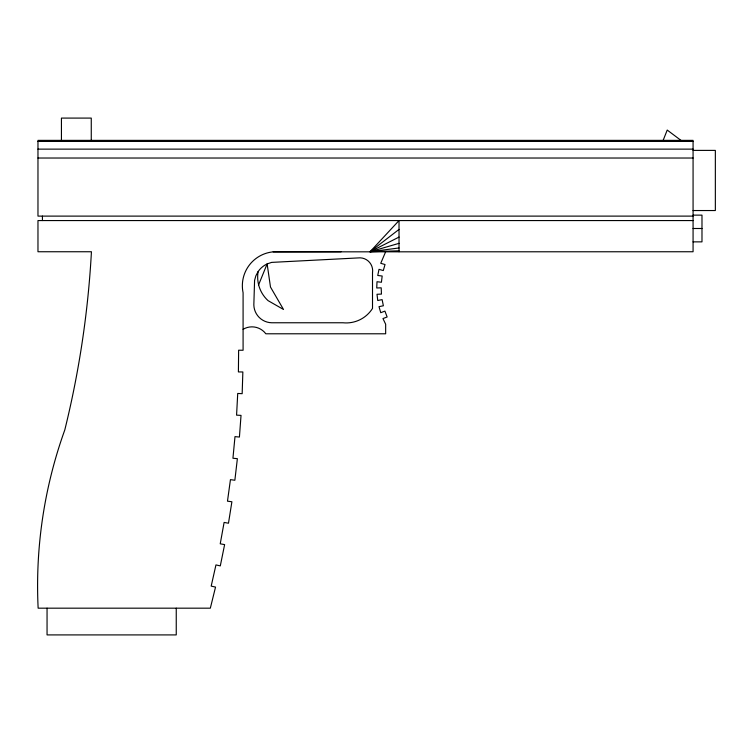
<?xml version="1.0" encoding="UTF-8"?>
<svg xmlns="http://www.w3.org/2000/svg" width="753" height="753" viewBox="0 0 753 753"><rect width="100%" height="100%" fill="white"/><g stroke="black" fill="none" stroke-linecap="round" stroke-linejoin="round"><path stroke-width="1.13" d="M663.139 140.369L667.224 130.062L680.966 140.369M258.618 284.803L267.127 263.926L271.635 262.392L358.033 257.931A12.961 12.961 0 0 1 372.509 272.784L372.509 308.429A31.108 31.108 0 0 1 342.926 322.764L271.635 322.764A18.279 18.279 0 0 1 253.836 304.909L254.58 280.37L255.879 275.777L258.128 271.569A22.279 22.279 0 0 1 267.127 263.926L270.487 287.044L283.505 309.474L268.049 300.626A31.786 31.57 71.1 0 1 258.618 284.803A31.786 31.682 62.8 0 1 258.128 271.569M385.658 251.747L380.745 263.296L385.028 264.538L383.286 270.572L379.004 269.329L377.752 275.485L382.176 276.022L381.423 282.253L376.999 281.726L376.745 287.994L381.197 287.815L381.451 294.094L376.999 294.272L377.752 300.503L382.119 299.619L383.371 305.765L379.004 306.659L380.745 312.693L384.915 311.111L387.136 316.985L382.966 318.566L385.658 324.242L385.658 333.786L265.837 333.786A17.319 17.319 0 0 0 243.087 329.306M399.024 229.411L370.062 251.747L399.024 250.796M399.024 237.091L370.062 251.747L399.024 220.563L399.024 251.747M399.024 243.341L370.062 251.747L399.024 247.963M693.071 220.563L37.97 220.563L37.97 251.747L91.433 251.747A961.515 961.515 0 0 1 64.786 429.963A459.951 459.951 0 0 0 38.139 608.179L210.332 608.179L215.537 587.086L211.188 586.107L215.951 564.919L220.3 565.889L224.62 544.598L220.234 543.807L224.102 522.431L228.479 523.222L231.896 501.771L227.481 501.169L230.446 479.642L234.861 480.254L237.374 458.671L232.941 458.248L234.992 436.627L239.426 437.051L241.026 415.383L236.574 415.148L237.722 393.452L242.165 393.687L242.852 371.973L238.4 371.926L238.626 350.211L243.087 350.258L243.087 292.766A34.045 34.045 0 0 1 273.151 251.85L341.1 251.747M37.97 141.442L693.071 141.442M37.97 149.132L693.071 149.132M693.071 150.393L715.35 150.393L715.35 210.539L693.071 210.539M37.97 158.026L693.071 158.026M693.071 215.132L701.984 215.132L701.984 241.864L693.071 241.864M693.071 216.111L37.97 216.111L37.97 140.369L693.071 140.369L693.071 251.747L273.151 251.85M693.071 228.498L701.984 228.498M176.249 608.179L176.249 634.911L47.053 634.911L47.053 608.179M91.264 140.369L91.264 118.089L61.435 118.089L61.435 140.369M42.432 216.111L42.432 220.563"/></g></svg>
